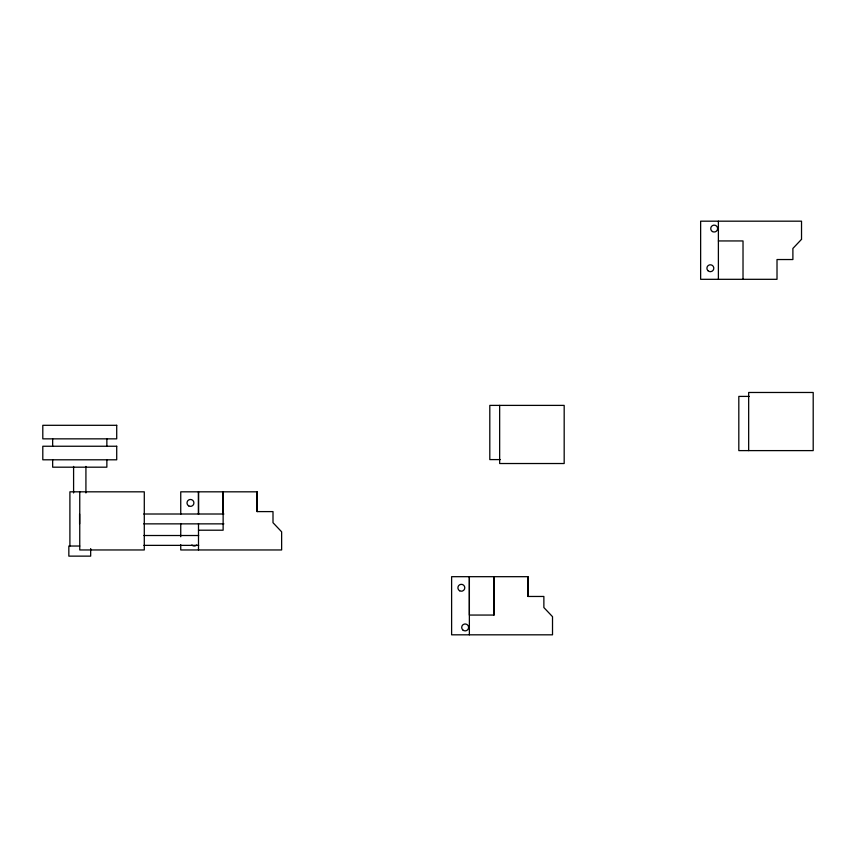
<?xml version="1.0" encoding="UTF-8"?>
<svg xmlns="http://www.w3.org/2000/svg" width="856" height="856" viewBox="0 0 856 856"><rect width="100%" height="100%" fill="white"/><g stroke="black" fill="none" stroke-linecap="round" stroke-linejoin="round"><path stroke-width="1.28" d="M223.127 514.328L223.127 491.825L223.127 530.206L198.496 530.206M180.744 544.673L180.744 549.959L281.635 549.959L281.635 531.822L273 522.695L273 511.599L257.121 511.599L257.121 491.825L180.744 491.825L180.744 514.285M494.008 615.057L494.008 576.687L494.008 615.057L469.366 615.057L469.366 576.687L469.366 634.82M527.991 596.461L527.991 576.687L451.615 576.687L451.615 634.82L552.516 634.82L552.516 616.673L543.87 607.546L543.87 596.461L527.991 596.461L527.991 576.687M718.387 240.943L743.019 240.943L743.019 279.313M749.289 396.403L738.814 396.403L738.814 450.609L813.2 450.609L813.2 392.476L748.668 392.476L748.668 450.609M500.268 459.597L489.803 459.597L489.803 405.391L564.179 405.391L564.179 463.524L499.658 463.524L499.658 405.391M143.722 514.007L223.887 514.007M143.722 523.861L223.887 523.861M143.894 535.514L198.667 535.514M143.894 545.368L198.667 545.368M79.758 546.032L68.844 546.032L68.844 556.133L90.672 556.133L90.672 548.557M718.387 221.18L718.387 279.313M257.121 491.825L257.121 511.599M198.496 523.54L198.496 549.959M180.744 523.54L180.744 536.744M106.861 438.85L106.861 446.244M106.861 459.8L106.861 467.183L52.655 467.183L52.655 459.8M85.921 466.434L85.921 492.96M79.758 491.825L79.758 549.959L144.29 549.959L144.29 491.825L69.903 491.825L69.903 546.032M79.587 514.007L79.587 523.861M73.595 466.434L73.595 492.96M52.655 438.85L52.655 446.244M196.72 545.005A3.445 3.445 0 0 1 191.84 545.005M198.496 491.825L198.496 514.328L198.496 491.825M801.526 239.327L792.891 248.454L792.891 259.539L777.013 259.539L777.013 279.313L700.636 279.313L700.636 221.18L801.526 221.18L801.526 239.327M116.716 425.304L42.8 425.304L42.8 438.85L116.716 438.85L116.716 425.304M116.716 446.244L42.8 446.244L42.8 459.8L116.716 459.8L116.716 446.244M707.923 270.667A3.445 3.445 0 0 0 713.69 269.126A3.445 3.445 0 0 0 709.463 264.9A3.445 3.445 0 0 0 707.923 270.667M712.449 231.559A3.445 3.445 0 0 0 717.617 228.573A3.445 3.445 0 0 0 712.449 225.588A3.445 3.445 0 0 0 712.449 231.559M459.619 590.758A3.445 3.445 0 0 0 464.787 587.772A3.445 3.445 0 0 0 459.619 584.787A3.445 3.445 0 0 0 459.619 590.758M462.711 629.866A3.445 3.445 0 0 0 468.489 628.315A3.445 3.445 0 0 0 464.262 624.088A3.445 3.445 0 0 0 462.711 629.866M188.737 505.907A3.445 3.445 0 0 0 193.916 502.911A3.445 3.445 0 0 0 188.737 499.925A3.445 3.445 0 0 0 188.737 505.907"/></g></svg>
